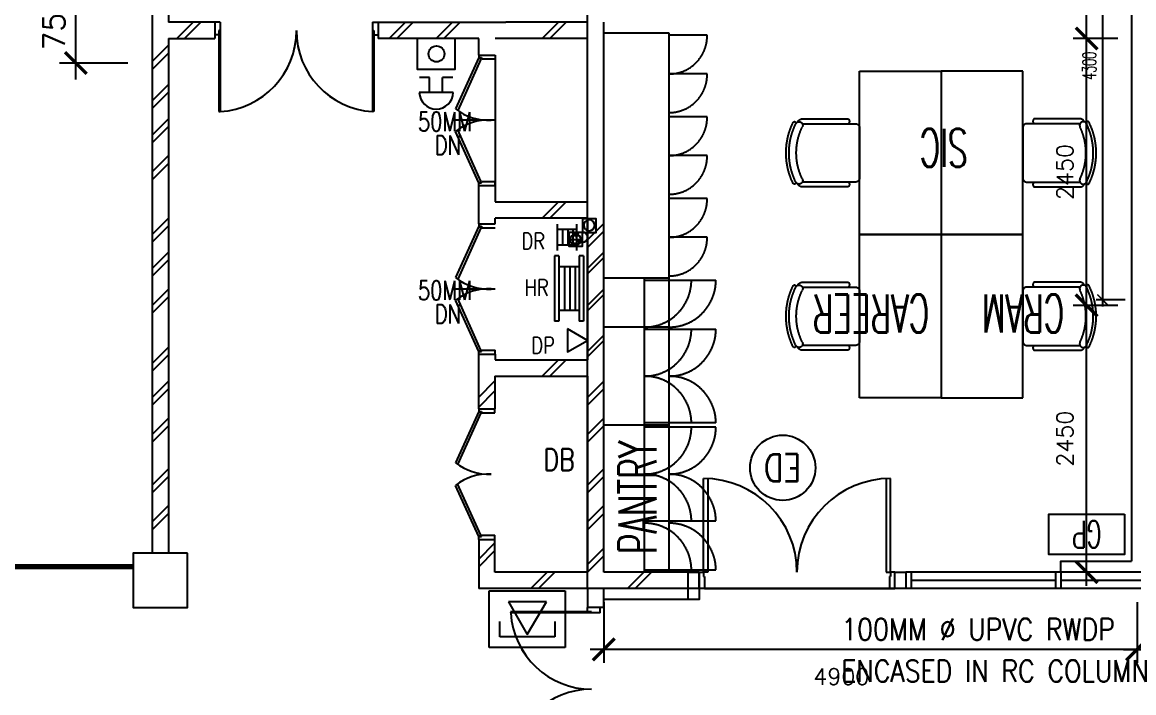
# Model space of a CAD drawing. Header units: feet. Extents: x 1407108 to 2957709, y -1501070 to -681589.
# Drawn here: x 1463948 to 1474162, y -783457 to -777299 of the extents above; entities that cross this region are included whole.
import ezdxf
from ezdxf.enums import TextEntityAlignment as Align

# ---------------------------------------------------------------- set-up
doc = ezdxf.new("R2010")
doc.units = ezdxf.units.FT
doc.header["$LTSCALE"] = 13
doc.header["$MEASUREMENT"] = 0
for name, pattern in [('DIVIDE', [1.25, 0.5, -0.25, 0, -0.25, 0, -0.25]), ('HIDDEN', [0.375, 0.25, -0.125]), ('HIDDEN1', [0.185, 0.12, -0.065])]:
    doc.linetypes.add(name, pattern=pattern)
doc.layers.get('0').update_dxf_attribs({"linetype": 'CONTINUOUS'})
for name, color, linetype in [('-FF', 240, 'CONTINUOUS'), ('-HR', 4, 'CONTINUOUS'), ('COL', 3, 'CONTINUOUS'), ('DIM', 7, 'CONTINUOUS'), ('DOOR', 5, 'CONTINUOUS'), ('DOOR-NO', 1, 'CONTINUOUS'), ('DR', 7, 'CONTINUOUS'), ('EX-BWL', 1, 'CONTINUOUS'), ('EX-DR', 7, 'CONTINUOUS'), ('EX-WDW', 8, 'CONTINUOUS'), ('EXFIT', 7, 'CONTINUOUS'), ('EXFLOOR', 7, 'CONTINUOUS'), ('FIT', 5, 'CONTINUOUS'), ('FURN', 1, 'CONTINUOUS'), ('FURN-NSC', 9, 'HIDDEN'), ('H', 1, 'CONTINUOUS'), ('hatch', 7, 'CONTINUOUS'), ('LINE', 7, 'CONTINUOUS'), ('NEUPART', 3, 'CONTINUOUS'), ('PIPE', 5, 'DIVIDE'), ('SPEC', 7, 'CONTINUOUS'), ('SYMBOL', 9, 'CONTINUOUS'), ('T25', 7, 'CONTINUOUS'), ('TEX', 2, 'CONTINUOUS'), ('TEXT RM', 3, 'CONTINUOUS'), ('WALL', 2, 'CONTINUOUS')]:
    doc.layers.add(name, color=color, linetype=linetype)
doc.styles.add('R100', font='romans.shx', dxfattribs={"height": 150})
doc.styles.add('R25', font='ROMANS.shx', dxfattribs={"width": 0.6, "height": 250})
doc.styles.add('R50', font='ROMANS.shx', dxfattribs={"width": 0.6, "height": 125})
doc.styles.add('ROMANS', font='romans')
doc.styles.get("Standard").update_dxf_attribs({"font": 'ROMANS.SHX'})
doc.styles.add('TEXT', font='romans.shx', dxfattribs={"width": 0.6, "height": 600})
doc.dimstyles.new('SCALE100', dxfattribs={"dimtxt": 250, "dimasz": 200, "dimexe": 125, "dimexo": 125, "dimgap": 125, "dimtad": 1, "dimdec": 0, "dimzin": 0, "dimdsep": 46, "dimtxsty": 'R100', "dimblk1": 'ARCHTICK', "dimblk2": 'ARCHTICK', "dimsah": 1, "dimcen": 0, "dimdle": 125, "dimclrd": 256, "dimclre": 256, "dimclrt": 1, "dimadec": 0, "dimazin": 0, "dimtfac": 1, "dimtdec": 0, "dimtix": 1, "dimtofl": 0, "dimtmove": 2, "dimatfit": 3, "dimfxl": 1, "dimtolj": 1, "dimtzin": 0, "dimarcsym": 0})
doc.dimstyles.new('SCALE50', dxfattribs={"dimtxt": 125, "dimasz": 100, "dimexe": 60, "dimexo": 60, "dimgap": 60, "dimtad": 1, "dimdec": 0, "dimzin": 0, "dimdsep": 46, "dimtxsty": 'R50', "dimblk1": 'ARCHTICK', "dimblk2": 'ARCHTICK', "dimsah": 1, "dimcen": 100, "dimdle": 60, "dimclrd": 256, "dimclre": 256, "dimclrt": 1, "dimadec": 0, "dimazin": 0, "dimtfac": 1, "dimtdec": 0, "dimtofl": 0, "dimtmove": 2, "dimatfit": 3, "dimldrblk": 'ARCHTICK', "dimfxl": 1, "dimtolj": 1, "dimtzin": 0, "dimarcsym": 0})
doc.dimstyles.new('STANDARD$0', dxfattribs={"dimscale": 0, "dimtxt": 8, "dimasz": 6, "dimexe": 1, "dimexo": 1, "dimgap": 3, "dimtad": 1, "dimdec": 0, "dimlfac": -1, "dimrnd": 1, "dimzin": 0, "dimdsep": 46, "dimtxsty": 'Standard', "dimcen": 0, "dimclrd": 5, "dimclre": 250, "dimadec": 0, "dimazin": 0, "dimtfac": 1, "dimtdec": 4, "dimtofl": 0, "dimtmove": 0, "dimatfit": 3, "dimfxl": 1, "dimtolj": 1, "dimtzin": 0, "dimarcsym": 0})

# ---------------------------------------------------------------- blocks, each defined once
blk = doc.blocks.new('D1500-1')
at = {"layer": 'DR'}
for p, q in [((38, 77), (38, 821)), ((38, 821), (50, 820)), ((50, 0), (50, 820)), ((1462, 821), (1450, 820)), ((1450, 0), (1450, 820)), ((1462, 77), (1462, 821)), ((38, 115), (0, 115)), ((1462, 115), (1500, 115)), ((50, 0), (0, 0)), ((50, 77), (38, 77)), ((1450, 77), (1462, 77)), ((1450, 0), (1500, 0))]:
    blk.add_line(p, q, dxfattribs=at)
for centre, start, end in [((5, 77), 0.0238, 86.5289), ((1495, 77), 93.4711, 179.9762)]:
    blk.add_arc(centre, 745, start, end, dxfattribs=at)
blk = doc.blocks.new('_ARCHTICK')
at = {"color": 0, "linetype": 'ByBlock', "const_width": 0.15}
blk.add_lwpolyline([(-0.5, -0.5), (0.5, 0.5)], dxfattribs=at)
blk = doc.blocks.new('*D251')
at = {"layer": 'DIM', "color": 7, "lineweight": -2, "transparency": 16777216}
for p, q in [((1464440, -777824), (1464440, -776774)), ((1464917, -776924), (1464290, -776924)), ((1464917, -777674), (1464290, -777674))]:
    blk.add_line(p, q, dxfattribs=at)
at = {"layer": 'DIM', "color": 7, "lineweight": -2, "transparency": 16777216, "xscale": 200, "yscale": 200, "zscale": 200}
for p, rotation in [((1464440, -776924), 90), ((1464440, -777674), 270)]:
    blk.add_blockref('_ARCHTICK', p, dxfattribs=dict(at, rotation=rotation))
at = {"layer": 'DIM', "color": 7, "transparency": 16777216, "insert": (1464240, -777299), "char_height": 200, "attachment_point": 5, "rotation": 90, "style": 'ROMANS'}
blk.add_mtext('\\A1;750', dxfattribs=at)
blk = doc.blocks.new('100FT')
at = {"layer": 'PIPE', "linetype": 'Continuous'}
blk.add_circle((0, 0), 50, dxfattribs=at)
blk = doc.blocks.new('A$C7CE3714C')
at = {"layer": 'FIT'}
blk.add_lwpolyline([(0, 0), (126, 0), (126, 126), (0, 126)], close=True, dxfattribs=at)
at = {"layer": 'FIT', "xscale": -1}
blk.add_blockref('100FT', (63, 66), dxfattribs=at)
blk = doc.blocks.new('BREAK GLASS')
at = {"layer": '-FF'}
blk.add_lwpolyline([(-175, 281), (-175, 0), (175, 0), (175, 281)], close=True, dxfattribs=at)
blk.add_circle((2, 140), 73.3, dxfattribs=at)
blk = doc.blocks.new('ALARM BELL')
at = {"layer": '-FF'}
for p, q in [((-159, 140), (153, 140)), ((-60, 140), (-60, 0)), ((60, 140), (60, 0)), ((-156, 0), (-60, 0)), ((60, 0), (152, 0))]:
    blk.add_line(p, q, dxfattribs=at)
blk.add_arc((-3, 135), 156, 1.8551, 178.1449, dxfattribs=at)
blk = doc.blocks.new('FIREMAN INTERCOM')
at = {"layer": '-FF', "color": 3, "ltscale": 10}
for p, q in [((-350, 522), (350, 522)), ((-350, 0), (-350, 522)), ((350, 522), (350, 0)), ((350, 0), (-350, 0))]:
    blk.add_line(p, q, dxfattribs=at)
at = {"layer": '-FF', "ltscale": 10}
for p, q in [((-254, 281), (-254, 422)), ((-254, 422), (251, 422)), ((251, 422), (251, 281)), ((-1, 402), (-176, 100)), ((173, 100), (-1, 402)), ((-176, 100), (173, 100))]:
    blk.add_line(p, q, dxfattribs=at)
blk = doc.blocks.new('chair06')
at = {"layer": 'FURN-NSC', "ltscale": 500}
for p, q in [((-66, 293), (-489, 293)), ((1, 249), (-489, 249)), ((37, -251), (37, 213)), ((-489, -287), (1, -287)), ((-489, -331), (-66, -331))]:
    blk.add_line(p, q, dxfattribs=at)
for centre, radius, start, end in [((-6, -19), 632, 153.7494, 206.2506), ((-6, -19), 605, 153.7494, 206.2506), ((-561, 255), 13.4, 333.7494, 153.7494), ((-519, 234), 33.5, 333.7494, 153.7494), ((-6, -19), 538, 153.7494, 206.2506), ((-489, 249), 44.6, 90, 158.0609), ((-88, 271), 31.6, 315, 45), ((1, 213), 35.7, 0, 90), ((-561, -293), 13.4, 206.2506, 26.2506), ((-519, -272), 33.5, 206.2506, 26.2506), ((-489, -287), 44.6, 201.9391, 270), ((-88, -309), 31.6, 315, 45), ((1, -251), 35.7, 270, 0)]:
    blk.add_arc(centre, radius, start, end, dxfattribs=at)
blk = doc.blocks.new('*D705')
at = {"layer": 'DIM', "linetype": 'Continuous', "lineweight": -2, "transparency": 16777216}
for p, q in [((1474192, -782624), (1474192, -783183)), ((1477092, -782624), (1477092, -783183)), ((1474067, -783058), (1477217, -783058))]:
    blk.add_line(p, q, dxfattribs=at)
at = {"layer": 'DIM', "linetype": 'Continuous', "lineweight": -2, "transparency": 16777216, "xscale": 200, "yscale": 200, "zscale": 200, "rotation": 180}
blk.add_blockref('_ARCHTICK', (1474192, -783058), dxfattribs=at)
at = {"layer": 'DIM', "linetype": 'Continuous', "lineweight": -2, "transparency": 16777216, "xscale": 200, "yscale": 200, "zscale": 200}
blk.add_blockref('_ARCHTICK', (1477092, -783058), dxfattribs=at)
at = {"layer": 'DIM', "color": 1, "linetype": 'Continuous', "transparency": 16777216, "insert": (1475642, -782858), "char_height": 150, "attachment_point": 5, "style": 'R100'}
blk.add_mtext('\\A1;2900', dxfattribs=at)
blk = doc.blocks.new('*D706')
at = {"layer": 'DIM', "linetype": 'Continuous', "lineweight": -2, "transparency": 16777216}
for p, q in [((1473729, -782474), (1473729, -779774)), ((1474017, -779899), (1473604, -779899)), ((1474017, -782349), (1473604, -782349))]:
    blk.add_line(p, q, dxfattribs=at)
at = {"layer": 'DIM', "linetype": 'Continuous', "lineweight": -2, "transparency": 16777216, "xscale": 200, "yscale": 200, "zscale": 200}
for p, rotation in [((1473729, -779899), 90), ((1473729, -782349), 270)]:
    blk.add_blockref('_ARCHTICK', p, dxfattribs=dict(at, rotation=rotation))
at = {"layer": 'DIM', "color": 1, "linetype": 'Continuous', "transparency": 16777216, "insert": (1473529, -781124), "char_height": 150, "attachment_point": 5, "rotation": 90, "style": 'R100'}
blk.add_mtext('\\A1;2450', dxfattribs=at)
blk = doc.blocks.new('*D707')
at = {"layer": 'DIM', "linetype": 'Continuous', "lineweight": -2, "transparency": 16777216}
for p, q in [((1473729, -780024), (1473729, -777324)), ((1474017, -777449), (1473604, -777449)), ((1474017, -779899), (1473604, -779899))]:
    blk.add_line(p, q, dxfattribs=at)
at = {"layer": 'DIM', "linetype": 'Continuous', "lineweight": -2, "transparency": 16777216, "xscale": 200, "yscale": 200, "zscale": 200}
for p, rotation in [((1473729, -777449), 90), ((1473729, -779899), 270)]:
    blk.add_blockref('_ARCHTICK', p, dxfattribs=dict(at, rotation=rotation))
at = {"layer": 'DIM', "color": 1, "linetype": 'Continuous', "transparency": 16777216, "insert": (1473529, -778674), "char_height": 150, "attachment_point": 5, "rotation": 90, "style": 'R100'}
blk.add_mtext('\\A1;2450', dxfattribs=at)
blk = doc.blocks.new('*D708')
at = {"layer": 'DIM', "linetype": 'Continuous', "lineweight": -2, "transparency": 16777216}
for p, q in [((1473729, -777574), (1473729, -772974)), ((1474017, -773099), (1473604, -773099)), ((1474017, -777449), (1473604, -777449))]:
    blk.add_line(p, q, dxfattribs=at)
at = {"layer": 'DIM', "linetype": 'Continuous', "lineweight": -2, "transparency": 16777216, "xscale": 200, "yscale": 200, "zscale": 200}
for p, rotation in [((1473729, -773099), 90), ((1473729, -777449), 270)]:
    blk.add_blockref('_ARCHTICK', p, dxfattribs=dict(at, rotation=rotation))
at = {"layer": 'DIM', "color": 1, "linetype": 'Continuous', "transparency": 16777216, "insert": (1473529, -775274), "char_height": 150, "attachment_point": 5, "rotation": 90, "style": 'R100'}
blk.add_mtext('\\A1;4350', dxfattribs=at)
blk = doc.blocks.new('*D710')
at = {"layer": 'DIM', "linetype": 'Continuous', "lineweight": -2, "transparency": 16777216}
for p, q in [((1469292, -782624), (1469292, -783183)), ((1474192, -782624), (1474192, -783183)), ((1474317, -783058), (1469167, -783058))]:
    blk.add_line(p, q, dxfattribs=at)
at = {"layer": 'DIM', "linetype": 'Continuous', "lineweight": -2, "transparency": 16777216, "xscale": 200, "yscale": 200, "zscale": 200, "rotation": 180}
blk.add_blockref('_ARCHTICK', (1469292, -783058), dxfattribs=at)
at = {"layer": 'DIM', "linetype": 'Continuous', "lineweight": -2, "transparency": 16777216, "xscale": 200, "yscale": 200, "zscale": 200}
blk.add_blockref('_ARCHTICK', (1474192, -783058), dxfattribs=at)
at = {"layer": 'DIM', "color": 1, "linetype": 'Continuous', "transparency": 16777216, "insert": (1471474, -783308), "char_height": 150, "attachment_point": 5, "style": 'R100'}
blk.add_mtext('\\A1;4900', dxfattribs=at)
blk = doc.blocks.new('*D733')
at = {"layer": 'NEUPART', "linetype": 'Continuous', "lineweight": -2, "transparency": 16777216}
for p, q in [((1474082, -775549), (1473817, -775549)), ((1473877, -779909), (1473877, -775489)), ((1474082, -779849), (1473817, -779849))]:
    blk.add_line(p, q, dxfattribs=at)
at = {"layer": 'NEUPART', "linetype": 'Continuous', "lineweight": -2, "transparency": 16777216, "xscale": 100, "yscale": 100, "zscale": 100}
for p, rotation in [((1473877, -775549), 90), ((1473877, -779849), 270)]:
    blk.add_blockref('_ARCHTICK', p, dxfattribs=dict(at, rotation=rotation))
at = {"layer": 'NEUPART', "color": 1, "linetype": 'Continuous', "transparency": 16777216, "insert": (1473754, -777699), "char_height": 125, "attachment_point": 5, "rotation": 90, "style": 'R50'}
blk.add_mtext('\\A1;4300', dxfattribs=at)

msp = doc.modelspace()

# ---------------------------------------------------------------- linework, layer by layer
at = {"layer": '-HR', "color": 0}
for p, q in [((1468864.2, -779153.8), (1468864.2, -779393.8)), ((1469042.2, -779201.8), (1468864.2, -779201.8)), ((1468912.2, -779201.8), (1468912.2, -779345.8)), ((1468960.2, -779201.8), (1468960.2, -779345.8)), ((1469008.2, -779201.8), (1469008.2, -779345.8)), ((1469042.2, -779153.8), (1469042.2, -779393.8)), ((1469042.2, -779345.8), (1468864.2, -779345.8)), ((1468880.4, -779444.7), (1468840.4, -779444.7)), ((1468840.4, -779444.7), (1468840.4, -780044.7)), ((1468880.4, -779444.7), (1468880.4, -780044.7)), ((1469065.8, -779444.7), (1469065.8, -780044.7)), ((1469105.8, -779444.7), (1469065.8, -779444.7)), ((1469105.8, -779444.7), (1469105.8, -780044.7)), ((1469065.8, -779544.7), (1468880.4, -779544.7)), ((1468930.4, -779544.7), (1468930.4, -779944.7)), ((1468980.4, -779544.7), (1468980.4, -779944.7)), ((1469030.4, -779544.7), (1469030.4, -779944.7)), ((1469065.8, -779944.7), (1468880.4, -779944.7)), ((1468880.4, -780044.7), (1468840.4, -780044.7)), ((1469105.8, -780044.7), (1469065.8, -780044.7))]:
    msp.add_line(p, q, dxfattribs=at)
msp.add_lwpolyline([(1468959.7, -780115.4), (1468959.7, -780327.1), (1469143.1, -780221.2)], close=True, dxfattribs=at)
at = {"layer": '-HR', "color": 0, "linetype": 'Continuous'}
msp.add_circle((1469092.2, -779273.6), 50, dxfattribs=at)
at = {"color": 0}
for p, q in [((1470167.2, -782499.1), (1470167.2, -782599.1)), ((1470167.2, -782599.1), (1469292.2, -782599.1))]:
    msp.add_line(p, q, dxfattribs=at)
at = {"color": 0, "linetype": 'Continuous'}
msp.add_lwpolyline([(1495292.2, -782499.1), (1469142.2, -782499.1), (1469142.2, -766649.1), (1495292.2, -766649.1)], close=True, dxfattribs=at)
at = {"layer": 'COL', "color": 0}
msp.add_lwpolyline([(1465467.2, -782174.1), (1464967.2, -782174.1), (1464967.2, -782674.1), (1465467.2, -782674.1)], close=True, dxfattribs=at)
at = {"layer": 'DOOR', "color": 0}
for p, q in [((1468142.6, -777598.1), (1468142.6, -777623.1)), ((1468142.6, -777623.1), (1467929.3, -778094.1)), ((1468163.4, -777637), (1467949.5, -778109)), ((1468142.6, -777623.1), (1468167.6, -777623.1)), ((1468163.4, -777637), (1468142.6, -777623.1)), ((1468167.6, -777623.1), (1468167.6, -777636.1)), ((1468167.6, -777636.1), (1468292.6, -777636.1)), ((1468142.6, -778773.1), (1467929.3, -778302.1)), ((1468163.4, -778759.3), (1467949.5, -778287.2)), ((1468163.4, -778759.3), (1468142.6, -778773.1)), ((1468142.6, -778773.1), (1468167.6, -778773.1)), ((1468142.6, -778798.1), (1468142.6, -778773.1)), ((1468167.6, -778773.1), (1468167.6, -778760.1)), ((1468167.6, -778760.1), (1468292.6, -778760.1)), ((1468292.6, -778798.1), (1468292.6, -778760.1)), ((1468142.6, -779148), (1468142.6, -779173)), ((1468142.6, -779173), (1467929.3, -779644)), ((1468163.4, -779186.8), (1467949.5, -779658.9)), ((1468142.6, -779173), (1468167.6, -779173)), ((1468163.4, -779186.8), (1468142.6, -779173)), ((1468167.6, -779173), (1468167.6, -779186)), ((1468167.6, -779186), (1468292.6, -779186)), ((1468142.6, -780323), (1467929.3, -779852)), ((1468163.4, -780309.2), (1467949.5, -779837.1)), ((1468163.4, -780309.2), (1468142.6, -780323)), ((1468142.6, -780323), (1468167.6, -780323)), ((1468142.6, -780348), (1468142.6, -780323)), ((1468167.6, -780323), (1468167.6, -780310)), ((1468167.6, -780310), (1468292.6, -780310)), ((1468292.6, -780348), (1468292.6, -780310)), ((1468142.2, -780873), (1467928.9, -781344)), ((1468163, -780886.8), (1467949, -781358.9)), ((1468142.2, -780848), (1468142.2, -780873)), ((1468142.2, -780873), (1468167.2, -780873)), ((1468163, -780886.8), (1468142.2, -780873)), ((1468167.2, -780873), (1468167.2, -780886)), ((1468167.2, -780886), (1468292.2, -780886)), ((1468292.2, -780886), (1468292.2, -780850.2)), ((1468142.2, -782023), (1467928.9, -781552)), ((1468163, -782009.2), (1467949, -781537.1)), ((1468163, -782009.2), (1468142.2, -782023)), ((1468167.2, -782023), (1468167.2, -782010)), ((1468167.2, -782010), (1468292.2, -782010)), ((1468292.2, -782048), (1468292.2, -782010)), ((1468142.2, -782023), (1468167.2, -782023)), ((1468142.2, -782048), (1468142.2, -782023))]:
    msp.add_line(p, q, dxfattribs=at)
for centre, radius, start, end in [((1468236.3, -777700.7), 499, 232.03455, 272.4491), ((1468236.3, -778695.5), 499, 87.5509, 127.96545), ((1468236.3, -779250.6), 499, 232.03455, 272.4491), ((1468236.3, -780245.4), 499, 87.5509, 127.96545), ((1468235.9, -780950.6), 499, 232.03455, 272.4491), ((1468227.6, -781929.8), 481.6, 86.48255, 128.33288)]:
    msp.add_arc(centre, radius, start, end, dxfattribs=at)
at = {"layer": 'DOOR-NO', "color": 0, "linetype": 'Continuous'}
msp.add_circle((1470936.2, -781390.5), 300, dxfattribs=at)
at = {"layer": 'DR', "color": 0}
for p, q in [((1468292.6, -778199.2), (1467908.2, -778199.2)), ((1468292.6, -779749.1), (1467908.2, -779749.1))]:
    msp.add_line(p, q, dxfattribs=at)
at = {"layer": 'EX-BWL', "color": 0}
for p, q in [((1465717.2, -777299.2), (1465292.2, -777299.2)), ((1465717.2, -777299.2), (1465717.2, -777449.2)), ((1467217.2, -777299.2), (1468392.2, -777299.2)), ((1467217.2, -777299.2), (1467217.2, -777449.2)), ((1469142.2, -777299.2), (1468392.2, -777299.2)), ((1469142.2, -777299.2), (1469142.2, -777299.1)), ((1469292.2, -782349.1), (1469292.2, -777299.1)), ((1465292.2, -777449.2), (1465717.2, -777449.2)), ((1468142.6, -777449.2), (1467217.2, -777449.2)), ((1468142.6, -777600.3), (1468142.6, -777449.2)), ((1469142.2, -777449.2), (1468293, -777449.2)), ((1469142.6, -778949.2), (1469142.2, -777449.2)), ((1469142.2, -777474.2), (1469142.2, -777449.2)), ((1468142.6, -777600.3), (1468292.3, -777600.3)), ((1468292.3, -777600.3), (1468292.3, -778949.2)), ((1468142.6, -779150.2), (1468142.6, -778798.1)), ((1468142.6, -778798.1), (1468293, -778798.1)), ((1468293, -778798.1), (1468293, -778949.2)), ((1468143, -778961.7), (1468143, -778961.7)), ((1468292.3, -778949.2), (1469142.6, -778949.2)), ((1468142.6, -779150.2), (1468292.6, -779150.2)), ((1469142.2, -779099.1), (1468292.6, -779099.1)), ((1468292.6, -779150.2), (1468292.6, -779099.2)), ((1468967.2, -779099.1), (1468542.2, -779099.1)), ((1469142.2, -779099.1), (1469142.2, -780399.1)), ((1468142.2, -780850.2), (1468142.6, -780348)), ((1468142.6, -780348), (1468292.6, -780348)), ((1468142.6, -780361.6), (1468142.6, -780361.6)), ((1468292.6, -780348), (1468292.6, -780399.1)), ((1468292.6, -780399.1), (1469142.2, -780399.1)), ((1468292.2, -780549.1), (1469142.2, -780549.1)), ((1468292.2, -780549.1), (1468292.2, -780850.2)), ((1469142.2, -780549.1), (1469142.2, -781599.1)), ((1468142.2, -780850.2), (1468292.2, -780850.2)), ((1469142.2, -781599.1), (1469142.2, -782349.1)), ((1468142.2, -782048), (1468142.2, -782499.1)), ((1468142.2, -782048), (1468292.2, -782048)), ((1468292.2, -782349.1), (1468292.2, -782048)), ((1468142.2, -782209.1), (1468142.2, -782499.1)), ((1469142.2, -782349.1), (1468292.2, -782349.1)), ((1470167.2, -782349.1), (1469292.2, -782349.1)), ((1469142.2, -782499.1), (1468142.2, -782499.1)), ((1469142.2, -782499.1), (1469142.2, -782674.1)), ((1470167.2, -782499.1), (1469292.2, -782499.1)), ((1469292.2, -782674.1), (1469292.2, -782499.1)), ((1469292.2, -782674.1), (1469142.2, -782674.1))]:
    msp.add_line(p, q, dxfattribs=at)
msp.add_lwpolyline([(1472067.2, -782499.1), (1471967.2, -782499.1), (1471967.2, -782349.1), (1472067.2, -782349.1)], close=True, dxfattribs=at)
at = {"layer": 'EX-DR', "color": 0}
for p, q in [((1465767.2, -777299.2), (1465717.2, -777299.2)), ((1465767.2, -777299.2), (1465767.2, -778119.7)), ((1467167.2, -777299.2), (1467167.2, -778119.7)), ((1467167.2, -777299.2), (1467217.2, -777299.2)), ((1465755.2, -777414.2), (1465717.2, -777414.2)), ((1465767.2, -777376.2), (1465755.2, -777376.2)), ((1465755.2, -777376.2), (1465755.2, -778120.3)), ((1467167.2, -777376.2), (1467179.2, -777376.2)), ((1467179.2, -777376.2), (1467179.2, -778120.3)), ((1467179.2, -777414.2), (1467217.2, -777414.2)), ((1468142.6, -777598.1), (1468142.6, -777623.1)), ((1468142.6, -777623.1), (1467929.3, -778094.1)), ((1468163.4, -777637), (1467949.5, -778109)), ((1468142.6, -777623.1), (1468167.6, -777623.1)), ((1468163.4, -777637), (1468142.6, -777623.1)), ((1468167.6, -777623.1), (1468167.6, -777636.1)), ((1468167.6, -777636.1), (1468292.6, -777636.1)), ((1465755.2, -778120.3), (1465767.2, -778119.7)), ((1467179.2, -778120.3), (1467167.2, -778119.7)), ((1468142.6, -778773.1), (1467929.3, -778302.1)), ((1468163.4, -778759.3), (1467949.5, -778287.2)), ((1468163.4, -778759.3), (1468142.6, -778773.1)), ((1468142.6, -778773.1), (1468167.6, -778773.1)), ((1468142.6, -778798.1), (1468142.6, -778773.1)), ((1468167.6, -778773.1), (1468167.6, -778760.1)), ((1468167.6, -778760.1), (1468292.6, -778760.1)), ((1468292.6, -778798.1), (1468292.6, -778760.1)), ((1468142.6, -779148), (1468142.6, -779173)), ((1468142.6, -779173), (1467929.3, -779644)), ((1468163.4, -779186.8), (1467949.5, -779658.9)), ((1468142.6, -779173), (1468167.6, -779173)), ((1468163.4, -779186.8), (1468142.6, -779173)), ((1468167.6, -779173), (1468167.6, -779186)), ((1468167.6, -779186), (1468292.6, -779186)), ((1468142.6, -780323), (1467929.3, -779852)), ((1468163.4, -780309.2), (1467949.5, -779837.1)), ((1468163.4, -780309.2), (1468142.6, -780323)), ((1468142.6, -780323), (1468167.6, -780323)), ((1468142.6, -780348), (1468142.6, -780323)), ((1468167.6, -780323), (1468167.6, -780310)), ((1468167.6, -780310), (1468292.6, -780310)), ((1468292.6, -780348), (1468292.6, -780310)), ((1468142.2, -780873), (1467928.9, -781344)), ((1468163, -780886.8), (1467949, -781358.9)), ((1468142.2, -780848), (1468142.2, -780873)), ((1468142.2, -780873), (1468167.2, -780873)), ((1468163, -780886.8), (1468142.2, -780873)), ((1468167.2, -780873), (1468167.2, -780886)), ((1468167.2, -780886), (1468292.2, -780886)), ((1468292.2, -780886), (1468292.2, -780850.2)), ((1470207.2, -782349.1), (1470207.2, -781489.1)), ((1470247.2, -781490), (1470247.2, -782349.1)), ((1471887.2, -781490), (1471887.2, -782349.1)), ((1471927.2, -782349.1), (1471927.2, -781489.1)), ((1468142.2, -782023), (1467928.9, -781552)), ((1468163, -782009.2), (1467949, -781537.1)), ((1468163, -782009.2), (1468142.2, -782023)), ((1468167.2, -782023), (1468167.2, -782010)), ((1468167.2, -782010), (1468292.2, -782010)), ((1468292.2, -782048), (1468292.2, -782010)), ((1468142.2, -782023), (1468167.2, -782023)), ((1468142.2, -782048), (1468142.2, -782023)), ((1470167.2, -782499.1), (1470167.2, -782349.1)), ((1470167.2, -782349.1), (1470207.2, -782349.1)), ((1470247.2, -782349.1), (1470207.2, -782349.1)), ((1470207.2, -782349.1), (1470207.2, -782389.1)), ((1470207.2, -782389.1), (1470217.2, -782389.1)), ((1470217.2, -782389.1), (1470217.2, -782499.1)), ((1471887.2, -782349.1), (1471927.2, -782349.1)), ((1471917.2, -782389.1), (1471917.2, -782499.1)), ((1471927.2, -782389.1), (1471917.2, -782389.1)), ((1471927.2, -782349.1), (1471927.2, -782389.1)), ((1471967.2, -782349.1), (1471927.2, -782349.1)), ((1471967.2, -782499.1), (1471967.2, -782349.1)), ((1470217.2, -782499.1), (1470167.2, -782499.1)), ((1471917.2, -782499.1), (1471967.2, -782499.1)), ((1468436.1, -782712.1), (1468436.7, -782724.1)), ((1469180.2, -782712.1), (1468436.1, -782712.1)), ((1469257.2, -782724.1), (1468436.7, -782724.1)), ((1469142.2, -782712.1), (1469142.2, -782674.1)), ((1469180.2, -782724.1), (1469180.2, -782712.1)), ((1469257.2, -782724.1), (1469257.2, -782674.1))]:
    msp.add_line(p, q, dxfattribs=at)
for centre, radius, start, end in [((1465722.1, -777375.9), 745.1, 273.47108, 359.97616), ((1467212.3, -777375.9), 745.1, 180.02384, 266.52892), ((1468236.3, -777700.7), 499, 232.03455, 272.4491), ((1468236.3, -778695.5), 499, 87.5509, 127.96545), ((1468236.3, -779250.6), 499, 232.03455, 272.4491), ((1468236.3, -780245.4), 499, 87.5509, 127.96545), ((1468235.9, -780950.6), 499, 232.03455, 272.4491), ((1468227.6, -781929.8), 481.6, 86.48255, 128.33288), ((1470207.2, -782349.1), 860, 0.00007, 90), ((1471927.2, -782349.1), 860, 90, 180), ((1469180.5, -782679), 745.1, 183.47108, 269.97616), ((1469180.5, -784169.2), 745.1, 90.02384, 176.52892)]:
    msp.add_arc(centre, radius, start, end, dxfattribs=at)
at = {"layer": 'EX-WDW', "color": 0}
for p, q in [((1474967.2, -782349.1), (1472067.2, -782349.1)), ((1472117.2, -782349.1), (1472117.2, -782499.1)), ((1473442.2, -782349.1), (1473442.2, -782499.1)), ((1473492.2, -782349.1), (1473492.2, -782499.1)), ((1474967.2, -782499.1), (1472067.2, -782499.1)), ((1472117.2, -782424.1), (1473442.2, -782424.1)), ((1473492.2, -782424.1), (1474917.2, -782424.1))]:
    msp.add_line(p, q, dxfattribs=at)
at = {"layer": 'EXFIT', "color": 0, "linetype": 'Continuous'}
for p, q in [((1468982.8, -779292.7), (1469082.7, -779292.7)), ((1468995.6, -779328.9), (1469069.8, -779328.9)), ((1468998.7, -779258.7), (1469066.7, -779258.7))]:
    msp.add_line(p, q, dxfattribs=at)
at = {"layer": 'EXFLOOR', "color": 0}
msp.add_line((1470217.2, -782499.1), (1471917.2, -782499.1), dxfattribs=at)
at = {"layer": 'FURN', "color": 0, "linetype": 'Continuous'}
for p, q in [((1469892.2, -777399.1), (1469292.2, -777399.1)), ((1469892.2, -782349.1), (1469892.2, -777399.1)), ((1469892.2, -779649.1), (1469292.2, -779649.1)), ((1469892.2, -780099.1), (1469292.2, -780099.1)), ((1469892.2, -780999.1), (1469292.2, -780999.1))]:
    msp.add_line(p, q, dxfattribs=at)
at = {"layer": 'FURN', "color": 0, "linetype": 'HIDDEN1', "ltscale": 500}
for points in [[(1469892.2, -777774.1, 0.4171829), (1470242.1, -777419.1), (1469892.2, -777419.1)], [(1469892.2, -778129.1, 0.4171829), (1470242.1, -777774.1), (1469892.2, -777774.1)], [(1469892.2, -778524.1, 0.4171829), (1470242.1, -778169.1), (1469892.2, -778169.1)], [(1469892.2, -778879.1, 0.4171829), (1470242.1, -778524.1), (1469892.2, -778524.1)], [(1469892.2, -779274.1, 0.4171829), (1470242.1, -778919.1), (1469892.2, -778919.1)], [(1469892.2, -779629.1, 0.4171829), (1470242.1, -779274.1), (1469892.2, -779274.1)], [(1469667.2, -779669.1), (1470097.2, -779669.1, -0.4122839), (1469667.2, -780099.1)], [(1469892.2, -779669.1), (1470322.2, -779669.1, -0.4122839), (1469892.2, -780099.1)], [(1469667.2, -780119.1), (1470097.2, -780119.1, -0.4122839), (1469667.2, -780549.1, -0.4122839), (1470097.2, -780979.1), (1469667.2, -780979.1)], [(1469892.2, -780119.1), (1470322.2, -780119.1, -0.4122839), (1469892.2, -780549.1, -0.4122839), (1470322.2, -780979.1), (1469892.2, -780979.1)], [(1469667.2, -781879.1), (1470097.2, -781879.1, 0.4122839), (1469667.2, -781449.1, 0.4122839), (1470097.2, -781019.1), (1469667.2, -781019.1)], [(1469892.2, -781879.1), (1470322.2, -781879.1, 0.4122839), (1469892.2, -781449.1, 0.4122839), (1470322.2, -781019.1), (1469892.2, -781019.1)], [(1469667.2, -782329.1), (1470097.2, -782329.1, 0.4122839), (1469667.2, -781899.1)], [(1469892.2, -782329.1), (1470322.2, -782329.1, 0.4122839), (1469892.2, -781899.1)]]:
    msp.add_lwpolyline(points, format="xyb", dxfattribs=at)
at = {"layer": 'FURN', "color": 0, "linetype": 'Continuous'}
msp.add_lwpolyline([(1469667.2, -782349.1), (1469667.2, -779649.1)], dxfattribs=at)
at = {"layer": 'FURN-NSC', "color": 0, "ltscale": 500}
for points in [[(1472392.2, -777749.1), (1472392.2, -779249.1), (1471642.2, -779249.1), (1471642.2, -777749.1)], [(1472392.2, -777749.1), (1472392.2, -779249.1), (1473142.2, -779249.1), (1473142.2, -777749.1)], [(1472392.2, -779249.1), (1472392.2, -780749.1), (1471642.2, -780749.1), (1471642.2, -779249.1)], [(1472392.2, -779249.1), (1472392.2, -780749.1), (1473142.2, -780749.1), (1473142.2, -779249.1)]]:
    msp.add_lwpolyline(points, close=True, dxfattribs=at)
at = {"layer": 'H', "color": 0}
for p, q in [((1465518.2, -777299.2), (1465368.2, -777449.2)), ((1465588.9, -777299.2), (1465438.9, -777449.2)), ((1467468.4, -777299.2), (1467318.4, -777449.2)), ((1467539.1, -777299.2), (1467389.1, -777449.2)), ((1467902.6, -777299.2), (1467752.6, -777449.2)), ((1467973.3, -777299.2), (1467823.3, -777449.2)), ((1468875.3, -777299.2), (1468725.3, -777449.2)), ((1468946, -777299.2), (1468796, -777449.2)), ((1465142.2, -777660.9), (1465292.2, -777510.9)), ((1465142.2, -777731.6), (1465292.2, -777581.6)), ((1465142.2, -778021.8), (1465292.2, -777871.8)), ((1465142.2, -778092.5), (1465292.2, -777942.5)), ((1465142.2, -778335.2), (1465292.2, -778185.2)), ((1465142.2, -778405.9), (1465292.2, -778255.9)), ((1465142.2, -778674.2), (1465292.2, -778524.2)), ((1465142.2, -778744.9), (1465292.2, -778594.9)), ((1468875.7, -778949.2), (1468725.7, -779099.2)), ((1468946.4, -778949.2), (1468796.4, -779099.2)), ((1465142.2, -779246.9), (1465292.2, -779096.9)), ((1469142.2, -779296.8), (1469292.2, -779146.8)), ((1465142.2, -779317.6), (1465292.2, -779167.6)), ((1469142.2, -779367.5), (1469292.2, -779217.5)), ((1465142.2, -779560.3), (1465292.2, -779410.3)), ((1469142.2, -779560.3), (1469292.2, -779410.3)), ((1465142.2, -779631), (1465292.2, -779481)), ((1469142.2, -779610.2), (1469292.2, -779460.2)), ((1465142.2, -779899.3), (1465292.2, -779749.3)), ((1469142.2, -779899.3), (1469292.2, -779749.3)), ((1465142.2, -779970), (1465292.2, -779820)), ((1469142.2, -779949.2), (1469292.2, -779799.2)), ((1469142.2, -780321.9), (1469292.2, -780171.9)), ((1469141.7, -780372.3), (1469291.7, -780222.3)), ((1465142.2, -780432.4), (1465292.2, -780282.4)), ((1465142.2, -780503.1), (1465292.2, -780353.1)), ((1468875.3, -780399.1), (1468725.3, -780549.1)), ((1468946, -780399.1), (1468796, -780549.1)), ((1465142.2, -780745.9), (1465292.2, -780595.9)), ((1465142.2, -780816.6), (1465292.2, -780666.6)), ((1468142.2, -780742.2), (1468292.2, -780592.2)), ((1468142.2, -780835.3), (1468292.2, -780685.3)), ((1469142.2, -780745.9), (1469292.2, -780595.9)), ((1469142.2, -780816.6), (1469292.2, -780666.6)), ((1465142.2, -781084.8), (1465292.2, -780934.8)), ((1469142.2, -781084.8), (1469292.2, -780934.8)), ((1465142.2, -781155.5), (1465292.2, -781005.5)), ((1469142.2, -781155.5), (1469292.2, -781005.5)), ((1465142.2, -781549.4), (1465292.2, -781399.4)), ((1469142.2, -781549.4), (1469292.2, -781399.4)), ((1465142.2, -781620.1), (1465292.2, -781470.1)), ((1469142.2, -781620.1), (1469292.2, -781470.1)), ((1465142.2, -781888.4), (1465292.2, -781738.4)), ((1465142.2, -781959.1), (1465292.2, -781809.1)), ((1469142.2, -781888.4), (1469292.2, -781738.4)), ((1469142.2, -781959.1), (1469292.2, -781809.1)), ((1468142.2, -782230.5), (1468292.2, -782080.5)), ((1468142.2, -782301.3), (1468292.2, -782151.3)), ((1469142.2, -782278.4), (1469292.2, -782128.4)), ((1469142.2, -782349.1), (1469292.2, -782199.1)), ((1468771.5, -782349.1), (1468621.5, -782499.1)), ((1468842.2, -782349.1), (1468692.2, -782499.1)), ((1469659, -782349.1), (1469509, -782499.1)), ((1469729.7, -782349.1), (1469579.7, -782499.1))]:
    msp.add_line(p, q, dxfattribs=at)
at = {"layer": 'hatch', "color": 0}
for p, q in [((1465588.9, -777299.2), (1465438.9, -777449.2)), ((1467468.4, -777299.2), (1467318.4, -777449.2)), ((1467539.1, -777299.2), (1467389.1, -777449.2)), ((1467902.6, -777299.2), (1467752.6, -777449.2)), ((1467973.3, -777299.2), (1467823.3, -777449.2)), ((1468875.3, -777299.2), (1468725.3, -777449.2)), ((1468946, -777299.2), (1468796, -777449.2)), ((1468875.7, -778949.2), (1468725.7, -779099.2)), ((1468946.4, -778949.2), (1468796.4, -779099.2)), ((1469142.2, -779296.8), (1469292.2, -779146.8)), ((1469142.2, -779367.5), (1469292.2, -779217.5)), ((1469142.2, -779560.3), (1469292.2, -779410.3)), ((1469142.2, -779610.2), (1469292.2, -779460.2)), ((1469142.2, -779899.3), (1469292.2, -779749.3)), ((1469142.2, -779949.2), (1469292.2, -779799.2)), ((1469142.2, -780321.9), (1469292.2, -780171.9)), ((1469141.7, -780372.3), (1469291.7, -780222.3)), ((1468875.3, -780399.1), (1468725.3, -780549.1)), ((1468946, -780399.1), (1468796, -780549.1)), ((1468142.2, -780742.2), (1468292.2, -780592.2)), ((1468142.2, -780835.3), (1468292.2, -780685.3)), ((1469142.2, -780745.9), (1469292.2, -780595.9)), ((1469142.2, -780816.6), (1469292.2, -780666.6)), ((1469142.2, -781084.8), (1469292.2, -780934.8)), ((1469142.2, -781155.5), (1469292.2, -781005.5)), ((1469142.2, -781549.4), (1469292.2, -781399.4)), ((1469142.2, -781620.1), (1469292.2, -781470.1)), ((1469142.2, -781888.4), (1469292.2, -781738.4)), ((1469142.2, -781959.1), (1469292.2, -781809.1)), ((1468142.2, -782230.5), (1468292.2, -782080.5)), ((1468142.2, -782301.3), (1468292.2, -782151.3)), ((1469142.2, -782278.4), (1469292.2, -782128.4)), ((1469142.2, -782349.1), (1469292.2, -782199.1)), ((1468771.5, -782349.1), (1468621.5, -782499.1)), ((1468842.2, -782349.1), (1468692.2, -782499.1)), ((1469659, -782349.1), (1469509, -782499.1)), ((1469729.7, -782349.1), (1469579.7, -782499.1))]:
    msp.add_line(p, q, dxfattribs=at)
at = {"layer": 'LINE', "color": 0, "linetype": 'HIDDEN', "const_width": 50}
msp.add_lwpolyline([(1460467.2, -782299.1), (1464967.2, -782299.1)], dxfattribs=at)
at = {"layer": 'NEUPART', "color": 0, "linetype": 'Continuous'}
msp.add_line((1474142.2, -776549.1), (1474142.2, -782249.1), dxfattribs=at)
msp.add_lwpolyline([(1473492.2, -782349.1), (1473492.2, -782249.1), (1474142.2, -782249.1)], dxfattribs=at)
at = {"layer": 'SYMBOL', "color": 0}
msp.add_lwpolyline([(1474075.8, -781815.3), (1474075.8, -782187.6), (1473381.9, -782187.6), (1473381.9, -781815.3)], close=True, dxfattribs=at)
at = {"layer": 'WALL', "color": 0}
for p, q in [((1465142.2, -776674.1), (1465142.2, -782174.1)), ((1465292.2, -776674.1), (1465292.2, -777299.2)), ((1465717.2, -777299.2), (1465292.2, -777299.2)), ((1465717.2, -777299.2), (1465717.2, -777449.2)), ((1467217.2, -777299.2), (1468392.2, -777299.2)), ((1467217.2, -777299.2), (1467217.2, -777449.2)), ((1469142.2, -777299.2), (1468392.2, -777299.2)), ((1469142.2, -777299.2), (1469142.2, -777299.1)), ((1469292.2, -782349.1), (1469292.2, -777299.1)), ((1465292.2, -777449.2), (1465717.2, -777449.2)), ((1465292.2, -777449.2), (1465292.2, -782174.1)), ((1468142.6, -777449.2), (1467217.2, -777449.2)), ((1468142.6, -777600.3), (1468142.6, -777449.2)), ((1469142.2, -777449.2), (1468293, -777449.2)), ((1469142.6, -778949.2), (1469142.2, -777449.2)), ((1469142.2, -777474.2), (1469142.2, -777449.2)), ((1468142.6, -777600.3), (1468292.3, -777600.3)), ((1468292.3, -777600.3), (1468292.3, -778949.2)), ((1468142.6, -779150.2), (1468142.6, -778798.1)), ((1468142.6, -778798.1), (1468293, -778798.1)), ((1468293, -778798.1), (1468293, -778949.2)), ((1468143, -778961.7), (1468143, -778961.7)), ((1468292.3, -778949.2), (1469142.6, -778949.2)), ((1468142.6, -779150.2), (1468292.6, -779150.2)), ((1469142.2, -779099.1), (1468292.6, -779099.1)), ((1468292.6, -779150.2), (1468292.6, -779099.2)), ((1468967.2, -779099.1), (1468542.2, -779099.1)), ((1469142.2, -779099.1), (1469142.2, -780399.1)), ((1468142.2, -780850.2), (1468142.6, -780348)), ((1468142.6, -780348), (1468292.6, -780348)), ((1468142.6, -780361.6), (1468142.6, -780361.6)), ((1468292.6, -780348), (1468292.6, -780399.1)), ((1468292.6, -780399.1), (1469142.2, -780399.1)), ((1468292.2, -780549.1), (1469142.2, -780549.1)), ((1468292.2, -780549.1), (1468292.2, -780850.2)), ((1469142.2, -780549.1), (1469142.2, -781599.1)), ((1468142.2, -780850.2), (1468292.2, -780850.2)), ((1469142.2, -781599.1), (1469142.2, -782349.1)), ((1468142.2, -782048), (1468142.2, -782499.1)), ((1468142.2, -782048), (1468292.2, -782048)), ((1468292.2, -782349.1), (1468292.2, -782048)), ((1468142.2, -782209.1), (1468142.2, -782499.1)), ((1469142.2, -782349.1), (1468292.2, -782349.1)), ((1470167.2, -782349.1), (1469292.2, -782349.1)), ((1469142.2, -782499.1), (1468142.2, -782499.1)), ((1469142.2, -782499.1), (1469142.2, -782674.1)), ((1470067.2, -782499.1), (1469292.2, -782499.1)), ((1469292.2, -782674.1), (1469292.2, -782499.1)), ((1469292.2, -782674.1), (1469142.2, -782674.1))]:
    msp.add_line(p, q, dxfattribs=at)
msp.add_lwpolyline([(1470067.2, -782599.1), (1470067.2, -782349.1), (1470167.2, -782349.1), (1470167.2, -782599.1)], close=True, dxfattribs=at)

# ---------------------------------------------------------------- block references
at = {"layer": '-FF', "color": 0}
msp.add_blockref('BREAK GLASS', (1467752.6, -777730.2), dxfattribs=at)
at = {"layer": '-FF', "color": 0, "rotation": 180}
msp.add_blockref('ALARM BELL', (1467749.4, -777805.2), dxfattribs=at)
at = {"layer": '-FF', "color": 0, "linetype": 'Continuous', "rotation": 180}
msp.add_blockref('FIREMAN INTERCOM', (1468588.2, -782520.3), dxfattribs=at)
at = {"layer": '-HR', "color": 0, "rotation": 180}
msp.add_blockref('A$C7CE3714C', (1469095.7, -779229.7), dxfattribs=at)
at = {"color": 0, "rotation": 90}
msp.add_blockref('D1500-1', (1469257.2, -784174.1), dxfattribs=at)
at = {"layer": 'DR', "color": 0, "rotation": 179.9999999733196}
msp.add_blockref('D1500-1', (1467217.2, -777299.2), dxfattribs=at)
at = {"layer": 'EXFIT', "color": 0, "linetype": 'Continuous'}
msp.add_blockref('A$C7CE3714C', (1469095.7, -779229.7), dxfattribs=at)
at = {"layer": 'FURN-NSC', "color": 0, "ltscale": 500, "xscale": -1, "rotation": 180}
for p in [(1471605.2, -778518.1), (1471605.2, -780018.1)]:
    msp.add_blockref('chair06', p, dxfattribs=at)
at = {"layer": 'FURN-NSC', "color": 0, "ltscale": 500, "rotation": 180}
for p in [(1473179.2, -778518.1), (1473179.2, -780018.1)]:
    msp.add_blockref('chair06', p, dxfattribs=at)

# ---------------------------------------------------------------- texts
at = {"layer": 'DIM', "color": 0, "style": 'ROMANS', "width": 0.8}
for s, p in [('DR', (1468536.2, -779383.9)), ('HR', (1468564.6, -779810.2)), ('DP', (1468626.6, -780340.6))]:
    msp.add_text(s, height=150, dxfattribs=at).set_placement(p)
at = {"layer": 'DOOR-NO', "color": 0, "linetype": 'Continuous', "style": 'R25', "width": 0.8}
msp.add_text('ED', height=250, rotation=180, dxfattribs=at).set_placement((1470936.2, -781390.5), align=Align.MIDDLE)
at = {"layer": 'SPEC', "color": 0, "style": 'ROMANS', "width": 0.85}
for s, p in [('100MM %%c UPVC RWDP ', (1471474.8, -782973.1)), ('ENCASED IN RC COLUMN', (1471474.8, -783355.8))]:
    msp.add_text(s, height=200, dxfattribs=at).set_placement(p)
at = {"layer": 'SYMBOL', "color": 0, "style": 'R25', "width": 0.6}
msp.add_text('GP', height=250, rotation=180, dxfattribs=at).set_placement((1473728.9, -782001.5), align=Align.MIDDLE)
at = {"layer": 'T25', "color": 0, "style": 'ROMANS', "width": 0.8}
msp.add_text('DB', height=200, dxfattribs=at).set_placement((1468737.8, -781415.9))
at = {"layer": 'TEX', "color": 0, "ltscale": 0.5, "style": 'ROMANS', "width": 0.75}
for s, p in [('50MM ', (1467584.1, -778299.1)), ('DN', (1467737.7, -778515.7)), ('50MM ', (1467584.1, -779849)), ('DN', (1467737.7, -780065.6))]:
    msp.add_text(s, height=175, dxfattribs=at).set_placement(p)
at = {"layer": 'TEXT RM', "color": 0, "ltscale": 0.5, "style": 'TEXT', "width": 0.6}
for s, rotation, p in [('SIC', 180, (1472414.8, -778453.1)), ('CAREER', 180, (1471747.3, -779973.8)), ('CRAM', 180, (1473145.1, -779973.8)), ('PANTRY', 90, (1469602.3, -781662.2))]:
    msp.add_text(s, height=350, rotation=rotation, dxfattribs=at).set_placement(p, align=Align.MIDDLE)
at = {"layer": 'TEXT RM', "color": 0, "style": 'ROMANS', "width": 0.8}
msp.add_text('DB', height=200, dxfattribs=at).set_placement((1468737.8, -781415.9))

# ---------------------------------------------------------------- dimensions: what is measured, and where the dimension line sits
at = {"layer": 'DIM', "color": 0, "linetype": 'Continuous'}
for base, p1, p2, angle, picture, middle in [((1473728.9, -773099), (1474142.2, -777449.1), (1474142.2, -773099), 270, '*D708', (1473528.9, -775274)), ((1473728.9, -777449.1), (1474142.2, -779899.1), (1474142.2, -777449.1), 270, '*D707', (1473528.9, -778674.1)), ((1473728.9, -779899.1), (1474142.2, -782349.1), (1474142.2, -779899.1), 270, '*D706', (1473528.9, -781124.1)), ((1477092.2, -783057.6), (1474192.2, -782499.1), (1477092.2, -782499.1), 180, '*D705', (1475642.2, -782857.6))]:
    dim = msp.add_linear_dim(base=base, p1=p1, p2=p2, angle=angle, dimstyle='SCALE100', dxfattribs=at)
    dim.commit()
    dim.dimension.update_dxf_attribs({"geometry": picture, "text_midpoint": middle})
at = {"layer": 'DIM', "color": 0}
dim = msp.add_linear_dim(base=(1464439.6, -776924.1), p1=(1465067.2, -777674.1), p2=(1465067.2, -776924.1), angle=90, text='750', dimstyle='STANDARD$0', override={"dimscale": 100, "dimtxt": 2, "dimasz": 2, "dimexe": 1.5, "dimexo": 1.5, "dimgap": 1, "dimtxsty": 'ROMANS', "dimblk": 'ARCHTICK', "dimdle": 1.5, "dimclrd": 7, "dimclre": 7, "dimclrt": 7, "dimtdec": 0, "dimtmove": 2}, dxfattribs=at)
dim.commit()
dim.dimension.update_dxf_attribs({"geometry": '*D251', "text_midpoint": (1464239.6, -777299.1)})
at = {"layer": 'DIM', "color": 0, "linetype": 'Continuous'}
dim = msp.add_linear_dim(base=(1469292.2, -783057.6), p1=(1474192.2, -782499.1), p2=(1469292.2, -782499.1), dimstyle='SCALE100', dxfattribs=at)
dim.commit()
dim.dimension.update_dxf_attribs({"geometry": '*D710', "text_midpoint": (1471474.3, -783307.6), "dimtype": 160})
at = {"layer": 'NEUPART', "color": 0, "linetype": 'Continuous'}
dim = msp.add_linear_dim(base=(1473876.7, -775549.1), p1=(1474142.2, -779849.1), p2=(1474142.2, -775549.1), angle=270, dimstyle='SCALE50', dxfattribs=at)
dim.commit()
dim.dimension.update_dxf_attribs({"geometry": '*D733', "text_midpoint": (1473754.2, -777699.1)})

doc.saveas('drawing.dxf')
